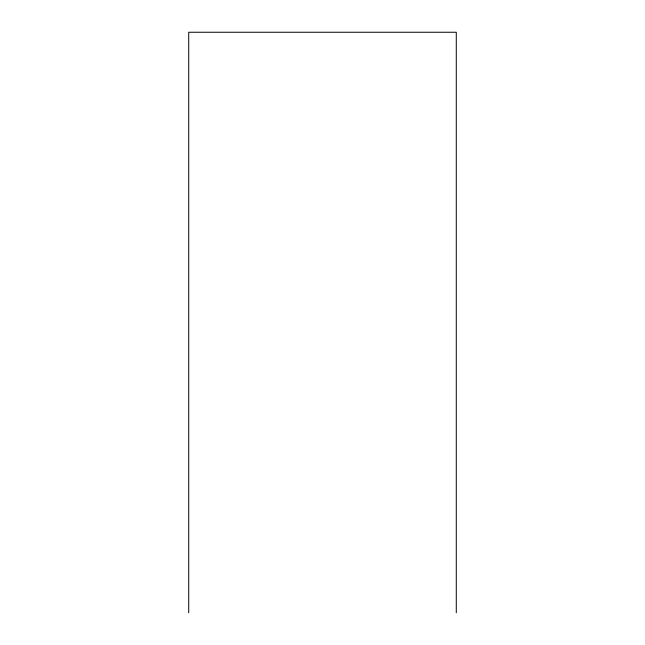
<?xml version="1.0" encoding="UTF-8"?>
<svg xmlns="http://www.w3.org/2000/svg" width="645" height="645" viewBox="0 0 645 645"><rect width="100%" height="100%" fill="white"/><g stroke="black" fill="none" stroke-linecap="round" stroke-linejoin="round"><path stroke-width="0.97" d="M456.281 612.75L456.281 32.25L188.719 32.25L188.719 612.75"/></g></svg>
